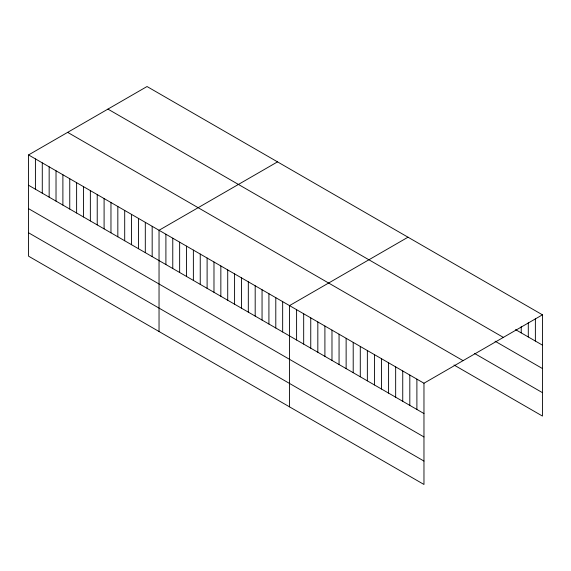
<?xml version="1.0" encoding="UTF-8"?>
<svg xmlns="http://www.w3.org/2000/svg" width="571" height="571" viewBox="0 0 571 571"><rect width="100%" height="100%" fill="white"/><g stroke="black" fill="none" stroke-linecap="round" stroke-linejoin="round"><path stroke-width="0.86" d="M28.55 154.934L423.967 383.227L423.967 484.472L28.55 256.179L28.55 154.934L147.032 86.528L542.45 314.821L542.45 416.066L454.002 364.997M277.52 161.864L159.038 230.27L159.038 331.515M408.008 237.201L289.526 305.606L289.526 406.852M423.967 383.227L542.45 314.821M515.563 329.617L542.45 345.141M107.933 109.104L503.351 337.397M495.043 341.18L542.45 368.545M474.522 353.442L542.45 392.662M67.649 132.358L463.067 360.651M28.55 185.254L423.967 413.547M28.55 208.658L423.967 436.951M28.55 232.775L423.967 461.068M535.377 318.761L535.377 341.058M528.296 322.701L528.296 336.976M521.223 326.648L521.223 332.886M416.894 379.144L416.894 409.464M409.814 375.054L409.814 405.381M402.741 370.972L402.741 401.292M395.66 366.889L395.66 397.209M388.587 362.799L388.587 393.119M381.514 358.716L381.514 389.037M374.433 354.627L374.433 384.954M367.36 350.544L367.36 380.864M360.287 346.461L360.287 376.781M353.206 342.372L353.206 372.699M346.133 338.289L346.133 368.609M339.06 334.206L339.06 364.526M331.979 330.117L331.979 360.444M324.906 326.034L324.906 356.354M317.826 321.951L317.826 352.271M310.752 317.861L310.752 348.189M303.679 313.779L303.679 344.099M296.599 309.696L296.599 340.016M282.659 301.645L282.659 331.965M275.793 297.677L275.793 327.997M268.92 293.715L268.92 324.035M262.053 289.747L262.053 320.067M255.187 285.785L255.187 316.106M248.321 281.817L248.321 312.137M241.447 277.849L241.447 308.176M234.581 273.887L234.581 304.207M227.715 269.919L227.715 300.246M220.849 265.958L220.849 296.278M213.982 261.989L213.982 292.316M207.109 258.028L207.109 288.348M200.243 254.059L200.243 284.387M193.376 250.098L193.376 280.418M186.51 246.13L186.51 276.457M179.644 242.168L179.644 272.488M172.77 238.2L172.77 268.52M165.904 234.238L165.904 264.559M152.171 226.309L152.171 256.629M145.305 222.34L145.305 252.66M138.432 218.379L138.432 248.699M131.566 214.41L131.566 244.731M124.699 210.449L124.699 240.769M117.833 206.481L117.833 236.801M110.967 202.512L110.967 232.84M104.093 198.551L104.093 228.871M97.227 194.583L97.227 224.91M90.361 190.621L90.361 220.941M83.494 186.653L83.494 216.98M76.621 182.691L76.621 213.012M69.755 178.723L69.755 209.05M62.889 174.762L62.889 205.082M56.022 170.793L56.022 201.12M49.156 166.832L49.156 197.152M42.283 162.863L42.283 193.184M35.416 158.902L35.416 189.222"/></g></svg>
